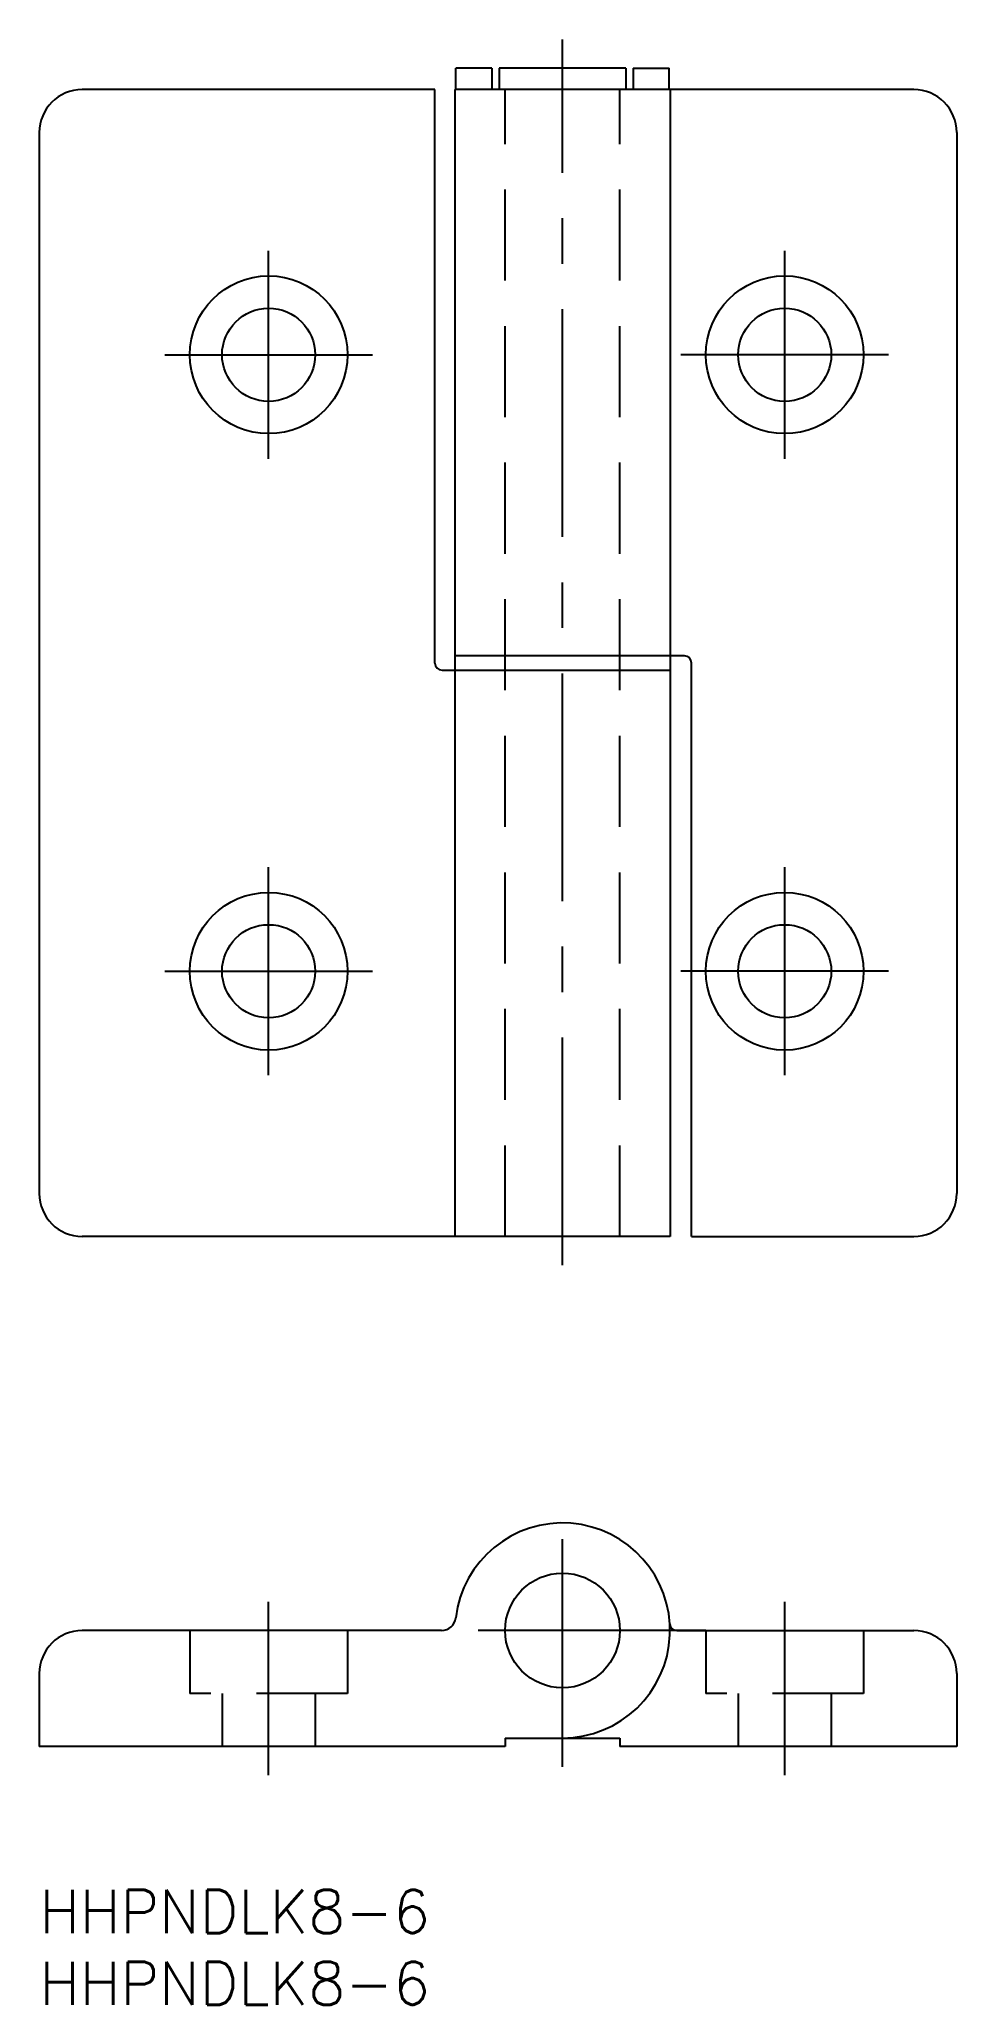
# Model space of a CAD drawing. Extents: x 0 to 64, y -8 to 129.
import ezdxf

# ---------------------------------------------------------------- set-up
doc = ezdxf.new("R2010")
doc.units = 0
doc.header["$LTSCALE"] = 0.5
doc.linetypes.add('CENTER', pattern=[50.8, 31.75, -6.35, 6.35, -6.35])
doc.linetypes.add('DASHED', pattern=[19.05, 12.7, -6.35])
for name, color, linetype in [('MSM_CENTER', 1, 'CENTER'), ('MSM_CONTINUOUS', 7, 'CONTINUOUS'), ('MSM_DASHED', 4, 'DASHED'), ('MSM_PART_NUMBER', 7, 'CONTINUOUS')]:
    doc.layers.add(name, color=color, linetype=linetype)
doc.styles.get("Standard").update_dxf_attribs({"font": 'txt.shx', "height": 3, "bigfont": 'bigfont.shx'})

# ---------------------------------------------------------------- blocks, each defined once
blk = doc.blocks.new('*U4')
at = {"layer": 'MSM_PART_NUMBER'}
blk.add_text('HHPNDLK8-6', height=3, dxfattribs=at).set_placement((0, -3))
blk = doc.blocks.new('*U5')
at = {"layer": 'MSM_PART_NUMBER'}
blk.add_text('HHPNDLK8-6', height=3, dxfattribs=at).set_placement((0, -8))

msp = doc.modelspace()

# ---------------------------------------------------------------- linework, layer by layer
at = {"layer": 'MSM_CENTER'}
for p, q in [((36.5, 43.58), (36.5, 129.08)), ((16, 99.83), (16, 114.33)), ((52, 99.83), (52, 114.33)), ((8.75, 107.08), (23.25, 107.08)), ((59.25, 107.08), (44.75, 107.08)), ((16, 56.83), (16, 71.33)), ((52, 56.83), (52, 71.33)), ((8.75, 64.08), (23.25, 64.08)), ((59.25, 64.08), (44.75, 64.08)), ((36.5, 8.6), (36.5, 27.6)), ((16, 8), (16, 20.1)), ((52, 8), (52, 20.1)), ((46.5, 18.1), (21.5, 18.1))]:
    msp.add_line(p, q, dxfattribs=at)
at = {"layer": 'MSM_CONTINUOUS'}
for p, q in [((29.06, 125.58), (29.06, 127.08)), ((31.58, 127.08), (29.06, 127.08)), ((31.58, 127.08), (31.58, 125.58)), ((40.92, 127.08), (32.08, 127.08)), ((32.08, 127.08), (32.08, 125.58)), ((40.92, 127.08), (40.92, 125.58)), ((41.42, 127.08), (43.94, 127.08)), ((41.42, 127.08), (41.42, 125.58)), ((43.94, 125.58), (43.94, 127.08)), ((27.6, 125.58), (3, 125.58)), ((27.6, 85.58), (27.6, 125.58)), ((29, 125.58), (29, 45.58)), ((61, 125.58), (29, 125.58)), ((44, 125.58), (44, 45.58)), ((0, 122.58), (0, 48.58)), ((64, 122.58), (64, 48.58)), ((28.1, 85.08), (44, 85.08)), ((45, 86.08), (29, 86.08)), ((45.5, 45.58), (45.5, 85.58)), ((44, 45.58), (3, 45.58)), ((45.5, 45.58), (61, 45.58)), ((28.06, 18.1), (3, 18.1)), ((44.48, 18.1), (61, 18.1)), ((0, 15.1), (0, 10)), ((64, 15.1), (64, 10)), ((32.5, 10), (0, 10)), ((32.5, 10.6), (40.5, 10.6)), ((32.5, 10.6), (32.5, 10)), ((40.5, 10.6), (40.5, 10)), ((64, 10), (40.5, 10))]:
    msp.add_line(p, q, dxfattribs=at)
for centre, radius in [((16, 107.08), 5.5), ((52, 107.08), 5.5), ((16, 107.08), 3.25), ((52, 107.08), 3.25), ((16, 64.08), 5.5), ((52, 64.08), 5.5), ((16, 64.08), 3.25), ((52, 64.08), 3.25), ((36.5, 18.1), 4)]:
    msp.add_circle(centre, radius, dxfattribs=at)
for centre, radius, start, end in [((3, 122.58), 3, 90, 180), ((61, 122.58), 3, 0, 90), ((28.1, 85.58), 0.5, 180, 270), ((45, 85.58), 0.5, 0, 90), ((3, 48.58), 3, 180, 270), ((61, 48.58), 3, 270, 0), ((36.5, 18.1), 7.5, 270, 173.2437), ((3, 15.1), 3, 90, 180), ((28.06, 19.1), 1, 270, 353.2437), ((44.48, 18.6), 0.5, 183.5833, 270), ((61, 15.1), 3, 0, 90)]:
    msp.add_arc(centre, radius, start, end, dxfattribs=at)
at = {"layer": 'MSM_DASHED'}
for p, q in [((32.5, 45.58), (32.5, 125.58)), ((40.5, 45.58), (40.5, 125.58)), ((10.5, 18.1), (10.5, 13.7)), ((21.5, 18.1), (21.5, 13.7)), ((46.5, 18.1), (46.5, 13.7)), ((57.5, 18.1), (57.5, 13.7)), ((21.5, 13.7), (10.5, 13.7)), ((12.75, 13.7), (12.75, 10)), ((19.25, 13.7), (19.25, 10)), ((57.5, 13.7), (46.5, 13.7)), ((48.75, 13.7), (48.75, 10)), ((55.25, 13.7), (55.25, 10))]:
    msp.add_line(p, q, dxfattribs=at)

# ---------------------------------------------------------------- block references
at = {"layer": 'MSM_CONTINUOUS'}
for name in ['*U4', '*U5']:
    msp.add_blockref(name, (0, 0), dxfattribs=at)

doc.saveas('drawing.dxf')
